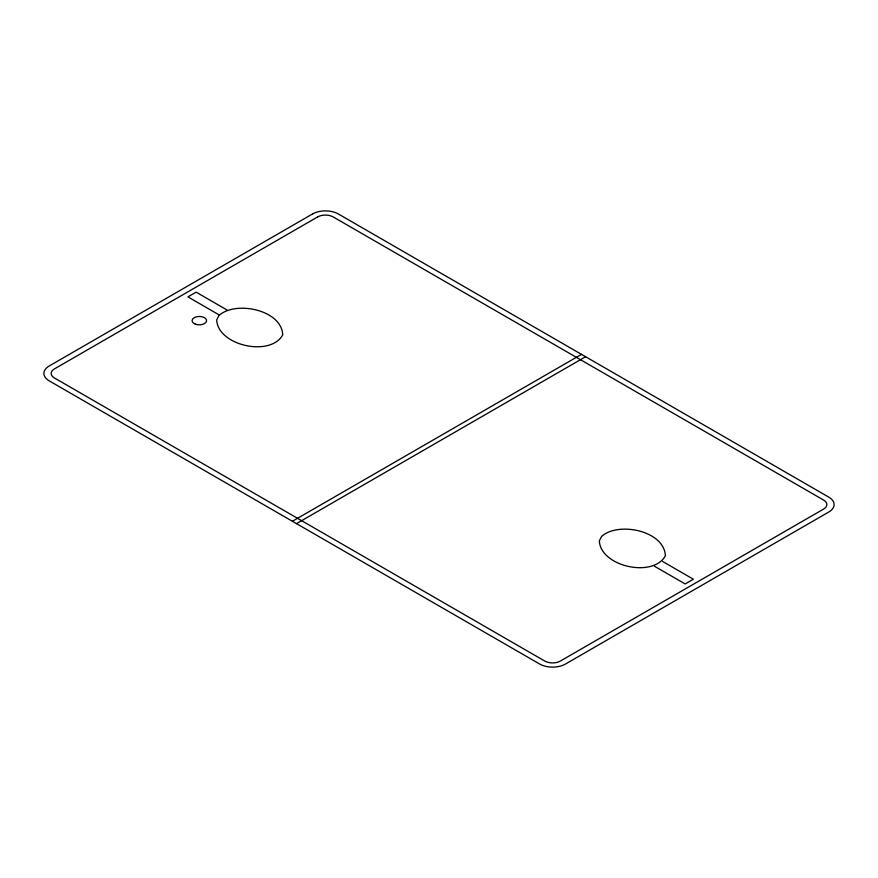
<?xml version="1.0" encoding="UTF-8"?>
<svg xmlns="http://www.w3.org/2000/svg" width="878" height="878" viewBox="0 0 878 878"><rect width="100%" height="100%" fill="white"/><g stroke="black" fill="none" stroke-linecap="round" stroke-linejoin="round"><path stroke-width="1.32" d="M292.396 521.269L581.499 354.361M296.501 523.639L585.604 356.731M226.908 309.912L196.134 292.144L187.925 296.874L218.699 314.653M662.594 561.448L693.368 579.217L685.169 583.958L654.384 566.189M218.896 315.575L216.701 319.899C217.766 345.625 270.589 357.324 282.749 334.814C281.542 309.649 235.414 300.386 218.896 315.575M601.551 536.491L599.345 540.826C600.409 566.551 653.243 578.24 665.392 555.73C664.196 530.564 618.057 521.302 601.551 536.491M312.524 213.969L49.234 365.972A18.251 10.536 0 0 0 49.234 380.876L539.663 664.031A18.251 10.536 0 0 0 565.476 664.031L828.766 512.028A18.251 10.536 0 0 0 828.766 497.124L338.337 213.969A18.251 10.536 0 0 0 312.524 213.969M317.649 216.932L54.37 368.936A10.997 6.355 0 0 0 54.37 377.924L544.799 661.068A10.997 6.355 0 0 0 560.351 661.068L823.63 509.064A10.997 6.355 0 0 0 823.63 500.076L333.201 216.932A10.997 6.355 0 0 0 317.649 216.932M195.3 324.125A7.254 4.192 0 0 0 206.56 320.92A7.254 4.192 0 0 0 196.123 316.892A7.254 4.192 0 0 0 195.3 324.125"/></g></svg>
